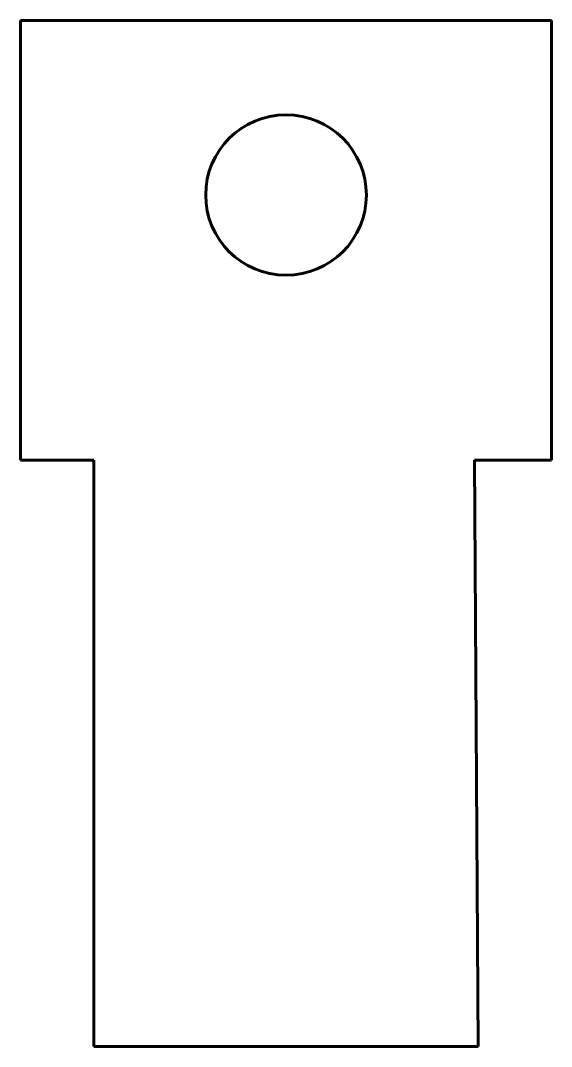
# Model space of a CAD drawing. Header units: millimetres. Extents: x 116 to 192, y -134 to 13.
import ezdxf

# ---------------------------------------------------------------- set-up
doc = ezdxf.new("R2010")
doc.units = ezdxf.units.MM
doc.linetypes.add('K5LT_BASIC', pattern=[0])

msp = doc.modelspace()

# ---------------------------------------------------------------- linework, layer by layer
at = {"color": 5, "linetype": 'K5LT_BASIC', "lineweight": 60, "true_color": 0x0000ff}
for p, q in [((116.13, -49.69), (116.13, 13.31)), ((116.13, 13.31), (192.13, 13.31)), ((192.13, 13.31), (192.13, -49.69)), ((116.13, -49.69), (126.63, -49.69)), ((126.63, -133.69), (126.63, -49.69)), ((181.63, -133.69), (181.13, -49.69)), ((181.13, -49.69), (192.13, -49.69)), ((126.63, -133.69), (181.63, -133.69))]:
    msp.add_line(p, q, dxfattribs=at)
msp.add_circle((154.13, -11.69), 11.5, dxfattribs=at)

doc.saveas('drawing.dxf')
